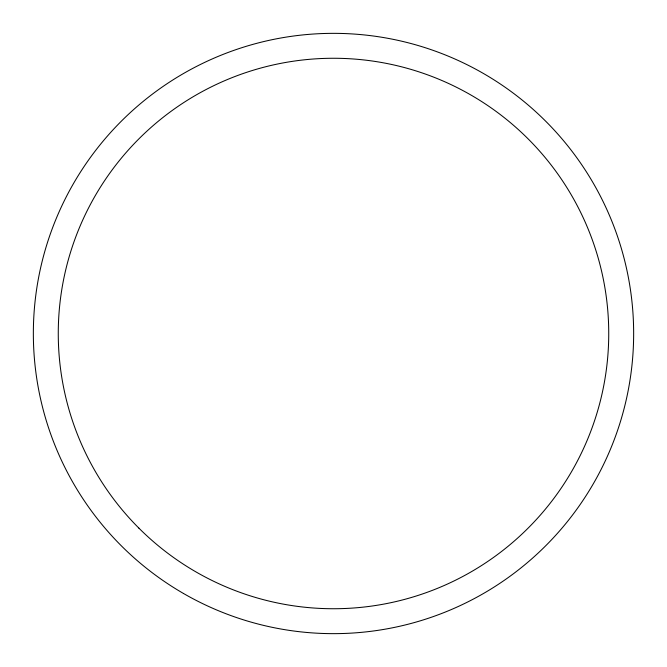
<?xml version="1.0" encoding="UTF-8"?>
<svg xmlns="http://www.w3.org/2000/svg" width="667" height="667" viewBox="0 0 667 667"><rect width="100%" height="100%" fill="white"/><g stroke="black" fill="none" stroke-linecap="round" stroke-linejoin="round"><path stroke-width="1" d="M183.425 593.438A300.15 300.15 0 0 0 633.65 333.5A300.15 300.15 0 0 0 183.425 73.562A300.15 300.15 0 0 0 183.425 593.438M138.878 528.122A275.238 275.238 0 0 0 599.358 404.736A275.238 275.238 0 0 0 262.264 67.642A275.238 275.238 0 0 0 138.878 528.122"/></g></svg>
